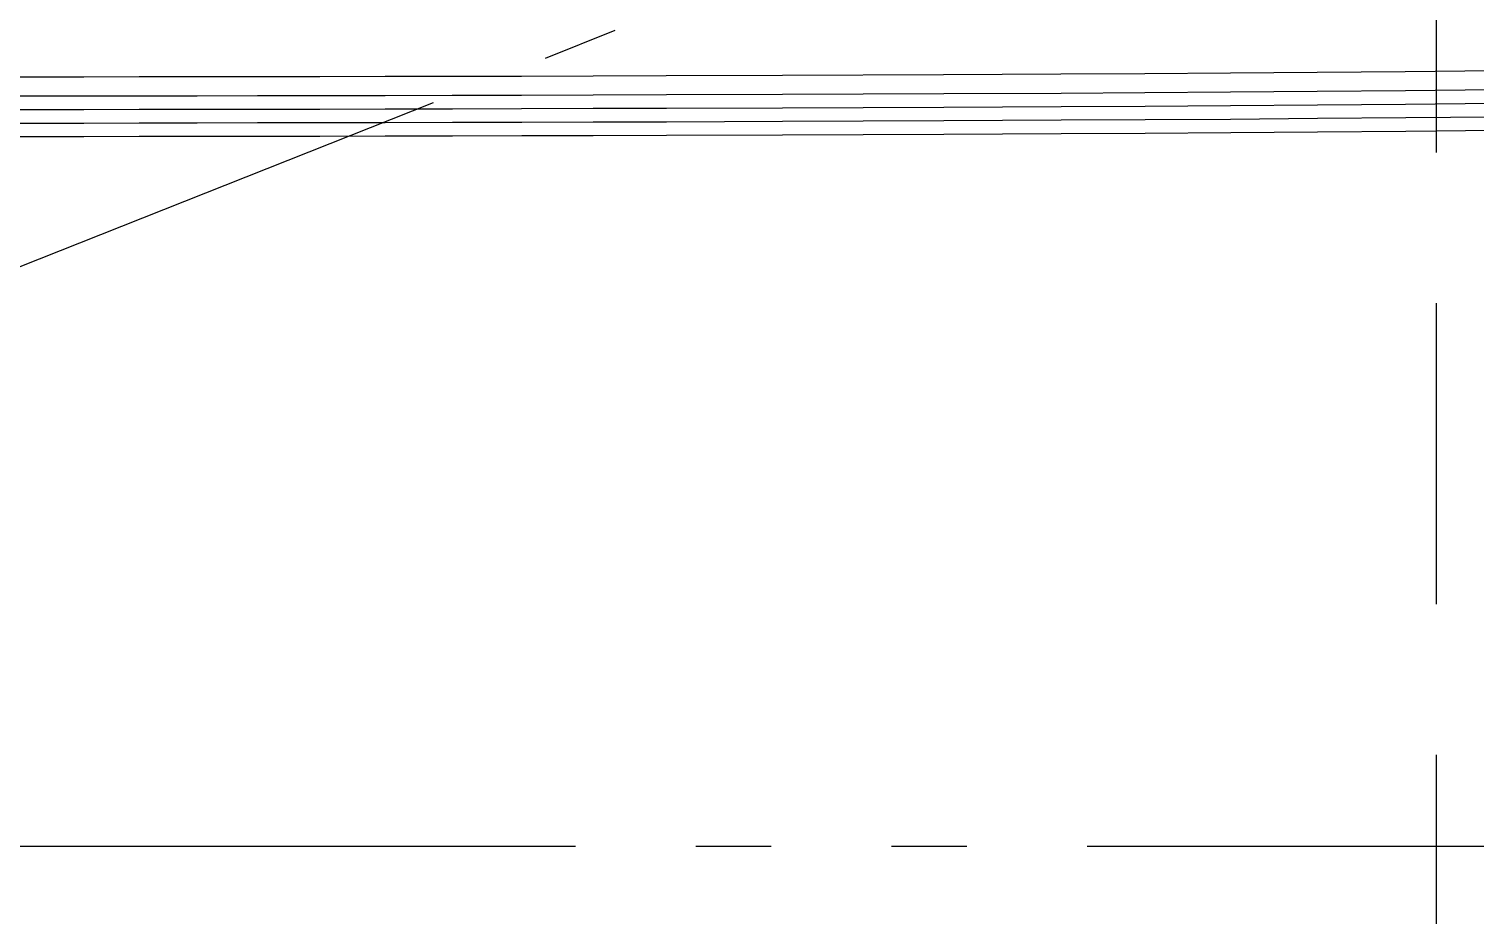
# Model space of a CAD drawing. Extents: x 1551 to 113148, y -1700 to 77018.
# Drawn here: x 11166 to 12367, y 27966 to 28701 of the extents above; entities that cross this region are included whole.
import ezdxf

# ---------------------------------------------------------------- set-up
doc = ezdxf.new("R2010")
doc.units = 0
doc.header["$LTSCALE"] = 500
doc.header["$MEASUREMENT"] = 0
doc.linetypes.add('DASHED', pattern=[0.75, 0.5, -0.25])
doc.linetypes.add('PHANTOM', pattern=[2.1, 1.25, -0.2, 0.125, -0.2, 0.125, -0.2])
doc.layers.get('0').update_dxf_attribs({"linetype": 'CONTINUOUS'})

# ---------------------------------------------------------------- blocks, each defined once
blk = doc.blocks.new('cont')
at = {"linetype": 'PHANTOM'}
blk.add_line((225402.8, 143408.7), (231452.8, 145808.7), dxfattribs=at)
blk.add_lwpolyline([(225402.8, 143408.7), (231452.8, 143408.7), (231452.8, 145808.7), (225402.8, 145808.7)], close=True, dxfattribs=at)
blk = doc.blocks.new('A$C02E15517')
at = {"color": 0, "linetype": 'ByBlock', "lineweight": -2}
for p, q in [((-140.8, 1137), (-182.7, 1137.1)), ((-96.8, 1137), (-140.8, 1137)), ((-50.7, 1136.8), (-96.8, 1137)), ((-2.5, 1136.8), (-50.7, 1136.8)), ((47.6, 1136.6), (-2.5, 1136.8)), ((99.4, 1136.6), (47.6, 1136.6)), ((153.6, 1136.5), (99.4, 1136.6)), ((209.4, 1136.4), (153.6, 1136.5)), ((267, 1136.3), (209.4, 1136.4)), ((326.3, 1136.1), (267, 1136.3)), ((387.3, 1135.9), (326.3, 1136.1)), ((483.7, 1135.6), (387.3, 1135.9)), ((617.6, 1135), (483.7, 1135.6)), ((715.2, 1134.6), (617.6, 1135)), ((784.9, 1134.2), (715.2, 1134.6)), ((855.9, 1133.7), (784.9, 1134.2)), ((928.1, 1133.2), (855.9, 1133.7)), ((1001.4, 1132.5), (928.1, 1133.2)), ((1075.7, 1131.8), (1001.4, 1132.5)), ((-140.8, 1125.8), (-182.7, 1125.9)), ((-96.8, 1125.8), (-140.8, 1125.8)), ((-50.7, 1125.6), (-96.8, 1125.8)), ((-2.5, 1125.6), (-50.7, 1125.6)), ((47.6, 1125.4), (-2.5, 1125.6)), ((99.4, 1125.4), (47.6, 1125.4)), ((153.6, 1125.3), (99.4, 1125.4)), ((209.4, 1125.2), (153.6, 1125.3)), ((267, 1125), (209.4, 1125.2)), ((326.3, 1124.9), (267, 1125)), ((387.3, 1124.7), (326.3, 1124.9)), ((483.7, 1124.4), (387.3, 1124.7)), ((617.6, 1123.8), (483.7, 1124.4)), ((715.1, 1123.3), (617.6, 1123.8)), ((784.9, 1122.9), (715.1, 1123.3)), ((855.8, 1122.5), (784.9, 1122.9)), ((928, 1121.9), (855.8, 1122.5)), ((1001.3, 1121.3), (928, 1121.9)), ((1075.6, 1120.6), (1001.3, 1121.3)), ((-140.8, 1114.5), (-182.7, 1114.7)), ((-96.8, 1114.5), (-140.8, 1114.5)), ((-50.7, 1114.4), (-96.8, 1114.5)), ((-2.6, 1114.4), (-50.7, 1114.4)), ((47.5, 1114.2), (-2.6, 1114.4)), ((99.4, 1114.2), (47.5, 1114.2)), ((153.6, 1114.1), (99.4, 1114.2)), ((209.4, 1114), (153.6, 1114.1)), ((266.9, 1113.8), (209.4, 1114)), ((326.2, 1113.6), (266.9, 1113.8)), ((387.2, 1113.5), (326.2, 1113.6)), ((483.7, 1113.1), (387.2, 1113.5)), ((617.5, 1112.6), (483.7, 1113.1)), ((715.1, 1112.1), (617.5, 1112.6)), ((784.8, 1111.7), (715.1, 1112.1)), ((855.8, 1111.3), (784.8, 1111.7)), ((927.9, 1110.7), (855.8, 1111.3)), ((1001.2, 1110.1), (927.9, 1110.7)), ((1075.4, 1109.4), (1001.2, 1110.1)), ((-140.8, 1103.3), (-182.7, 1103.4)), ((-96.8, 1103.3), (-140.8, 1103.3)), ((-50.7, 1103.2), (-96.8, 1103.3)), ((-2.6, 1103.2), (-50.7, 1103.2)), ((47.5, 1103), (-2.6, 1103.2)), ((99.4, 1103), (47.5, 1103)), ((153.5, 1102.9), (99.4, 1103)), ((209.3, 1102.7), (153.5, 1102.9)), ((266.9, 1102.6), (209.3, 1102.7)), ((326.2, 1102.4), (266.9, 1102.6)), ((387.2, 1102.2), (326.2, 1102.4)), ((483.6, 1101.9), (387.2, 1102.2)), ((617.5, 1101.4), (483.6, 1101.9)), ((715, 1100.9), (617.5, 1101.4)), ((784.7, 1100.5), (715, 1100.9)), ((855.7, 1100), (784.7, 1100.5)), ((927.8, 1099.5), (855.7, 1100)), ((1001.1, 1098.9), (927.8, 1099.5)), ((1075.3, 1098.1), (1001.1, 1098.9)), ((-140.9, 1087.5), (-182.7, 1087.6)), ((-96.8, 1087.5), (-140.9, 1087.5)), ((-50.8, 1087.3), (-96.8, 1087.5)), ((-2.6, 1087.3), (-50.8, 1087.3)), ((47.5, 1087.1), (-2.6, 1087.3)), ((99.4, 1087.1), (47.5, 1087.1)), ((153.5, 1087), (99.4, 1087.1)), ((209.3, 1086.9), (153.5, 1087)), ((266.9, 1086.8), (209.3, 1086.9)), ((326.2, 1086.6), (266.9, 1086.8)), ((387.1, 1086.4), (326.2, 1086.6)), ((483.6, 1086.1), (387.1, 1086.4)), ((617.4, 1085.5), (483.6, 1086.1)), ((714.9, 1085.1), (617.4, 1085.5)), ((784.6, 1084.7), (714.9, 1085.1)), ((855.6, 1084.2), (784.6, 1084.7)), ((927.7, 1083.7), (855.6, 1084.2)), ((1000.9, 1083), (927.7, 1083.7)), ((1075.2, 1082.3), (1000.9, 1083))]:
    blk.add_line(p, q, dxfattribs=at)
blk = doc.blocks.new('arb båt')
at = {"xscale": -1, "rotation": 180}
blk.add_blockref('A$C02E15517', (-13752.8, 82939), dxfattribs=at)

msp = doc.modelspace()

# ---------------------------------------------------------------- linework, layer by layer
at = {"linetype": 'DASHED'}
msp.add_line((12335.105, 21848.758), (12335.105, 31448.758), dxfattribs=at)

# ---------------------------------------------------------------- block references
msp.add_blockref('arb båt', (25060.975, -53190.236))
msp.add_blockref('cont', (-215457.913, -115386.024), dxfattribs=at)

doc.saveas('drawing.dxf')
